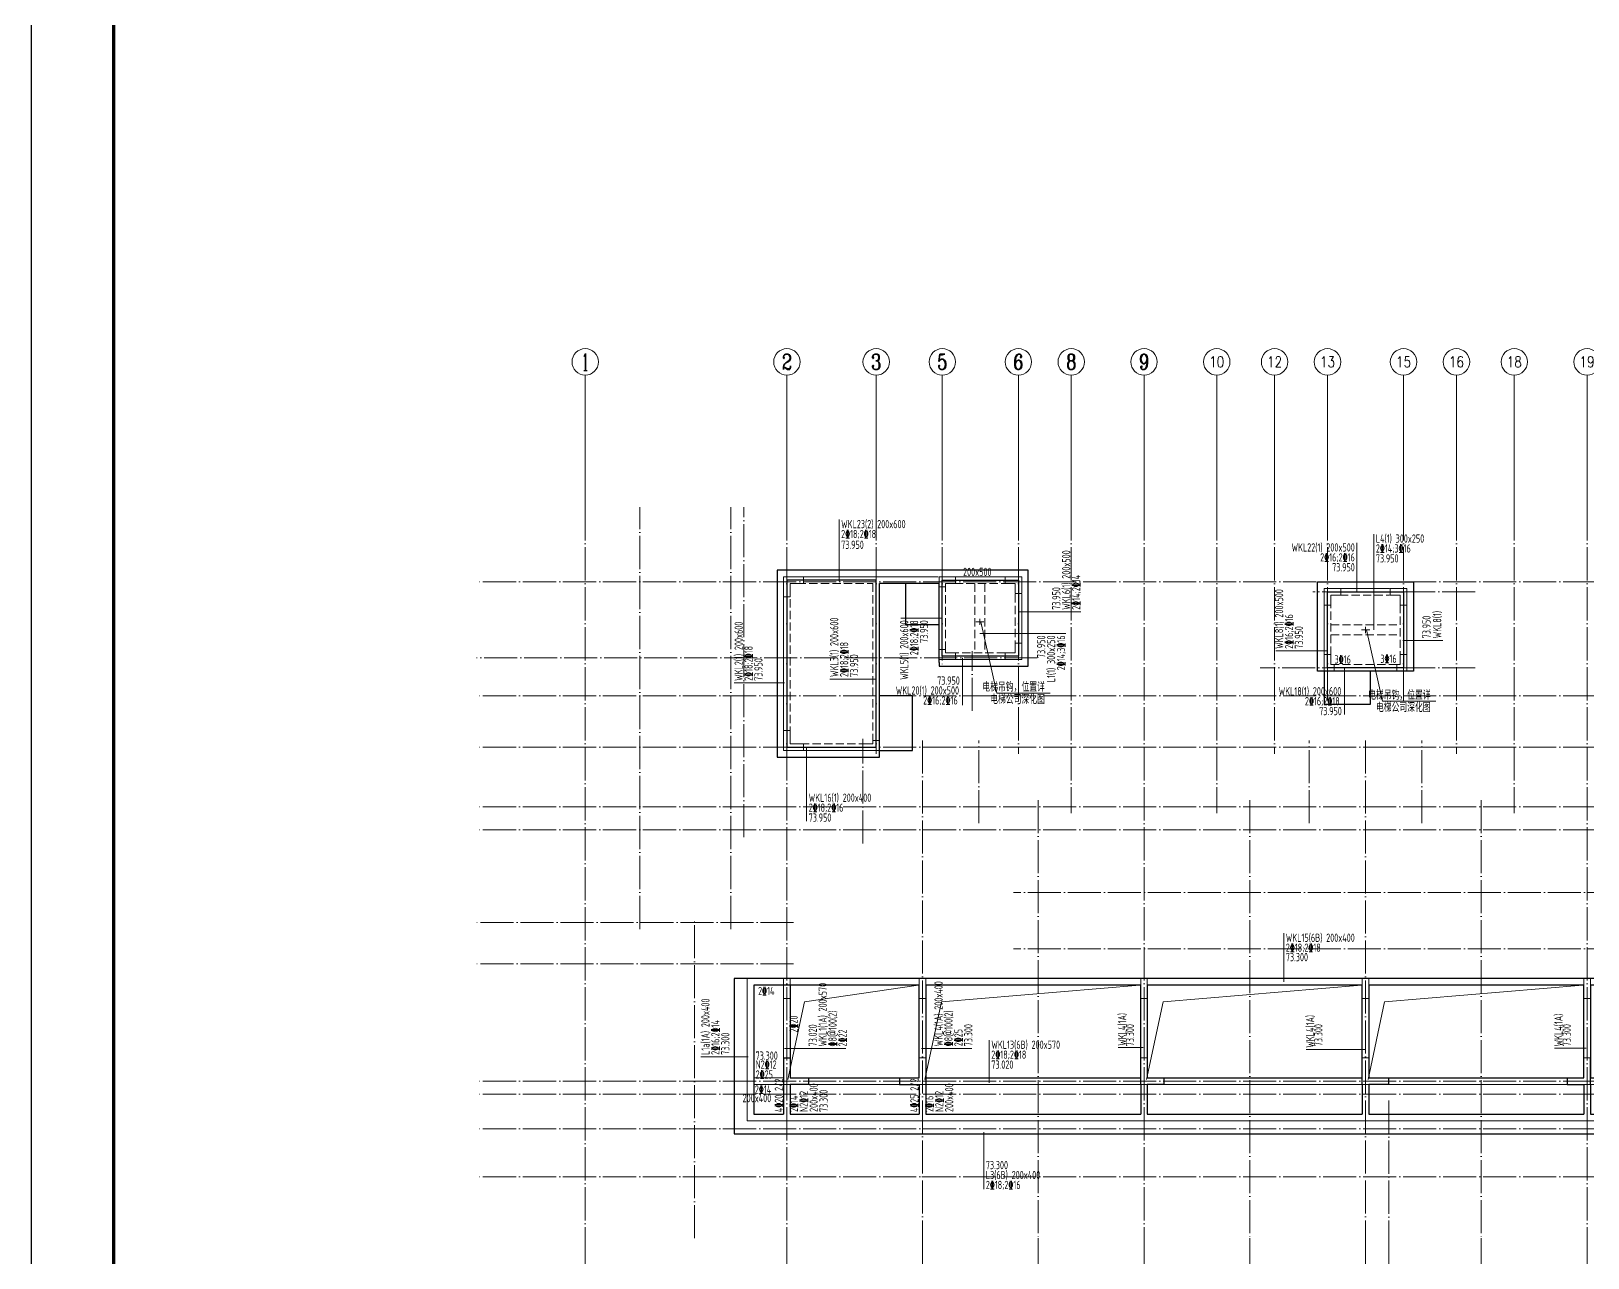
# Model space of a CAD drawing. Extents: x 5874492 to 7194610, y -939842 to -279257.
# Drawn here: x 6886625 to 6933710, y -917342 to -880232 of the extents above; entities that cross this region are included whole.
import ezdxf
from ezdxf.enums import TextEntityAlignment as Align

# ---------------------------------------------------------------- set-up
doc = ezdxf.new("R2010")
doc.units = 0
doc.header["$LTSCALE"] = 1000
doc.linetypes.add('DASH', pattern=[0.35, 0.25, -0.1])
doc.linetypes.add('DOTE', pattern=[2.42, 2, -0.2, 0.02, -0.2])
for name, color, linetype, lineweight in [('A-平面-屋面线', 40, 'Continuous', 30), ('A-标注-轴号', 3, 'Continuous', 15), ('A-标注-轴号文字', 7, 'Continuous', 15), ('A-轴线-塔楼', 1, 'DOTE', 9), ('A-轴线-隔墙', 41, 'DOTE', 9), ('S-墙柱-WALL', 6, 'Continuous', 20), ('S-板-BEAM', 4, 'DASH', 20), ('S-板-BEAM-CON', 2, 'Continuous', 20), ('S-板-楼板负筋文字', 7, 'Continuous', 20), ('S-板-洞口边线', 211, 'Continuous', 20), ('S-梁-垂直原位标注', 140, 'Continuous', 20), ('S-梁-垂直集中标注', 45, 'Continuous', 20), ('S-轴网-轴号', 3, 'Continuous', 20), ('S-通用-TEXT', 7, 'Continuous', 20)]:
    doc.layers.add(name, color=color, linetype=linetype, lineweight=lineweight)
doc.layers.add('Y-云图图框', color=7, linetype='Continuous')
doc.styles.add('_TCH_AXIS', font='COMPLEX.shx', dxfattribs={"bigfont": 'hztxt.shx'})
doc.styles.add('_YT_Name', font='', dxfattribs={"width": 0.8})
doc.styles.add('_YT_Sign_Text', font='ros.shx', dxfattribs={"width": 0.8, "bigfont": 'hztxt.shx'})
doc.styles.add('BW_Rein', font='tssdeng.shx', dxfattribs={"width": 0.7, "bigfont": 'hztxt.shx'})
doc.styles.add('COMPLEX', font='COMPLEX')
doc.styles.get("Standard").update_dxf_attribs({"font": 'gbenor.shx', "bigfont": 'gbcbig.shx'})
doc.styles.add('TSSD_Rein', font='tssdeng.shx', dxfattribs={"width": 0.7, "bigfont": 'hztxt.shx'})
doc.styles.get('_YT_Name').set_extended_font_data('SimHei')

# ---------------------------------------------------------------- blocks, each defined once
blk = doc.blocks.new('ECMCTK_A1_横_单行图名--0')
at = {"color": 4}
blk.add_lwpolyline([(0, 0), (841, 0), (841, 594), (0, 594)], close=True, dxfattribs=at)
at = {"const_width": 1}
blk.add_lwpolyline([(25, 10), (831, 10), (831, 584), (25, 584)], close=True, dxfattribs=at)
at = {"color": 80, "flags": 3}
for tag, height, p in [('YTHQINS', 3, (34.31, 585.5)), ('ECMCKEY', 3, (292.07, 288.23)), ('YTTQINS', 5.62, (848.03, 12.81)), ('YTFRAME', 3, (652.76, 5.84)), ('YTBARCODE_T1', 3, (749.78, 5.95))]:
    blk.add_attdef(tag, text='', height=height, dxfattribs=at).set_placement(p, align=Align.MIDDLE_CENTER)
for tag, height, style, width, p in [('证书编号', 4, '_YT_Sign_Text', 0.8, (708.87, 43.81)), ('审查批准号', 4, '_YT_Sign_Text', 0.8, (761.06, 43.81)), ('工程号', 4, '_YT_Sign_Text', 0.5, (804.08, 44.12)), ('设计单位', 6, '_YT_Name', 0.8, (623.75, 38.6)), ('建设单位', 4, '_YT_Sign_Text', 0.8, (734.96, 36.11)), ('阶段', 4, '_YT_Sign_Text', 0.8, (804.08, 35.81)), ('项目号', 4, '_YT_Sign_Text', 0.5, (822.08, 33.72)), ('项目名称', 4, '_YT_Sign_Text', 0.8, (734.96, 28.11)), ('专业', 4, '_YT_Sign_Text', 0.8, (804.08, 27.31)), ('图纸编号', 4, '_YT_Sign_Text', 0.5, (803.93, 19.36)), ('图纸名称', 4.5, '_YT_Name', 0.8, (735.39, 15.06)), ('出图比例', 4.2, '_YT_Sign_Text', 0.8, (681.82, 11.78)), ('日期', 4, '_YT_Sign_Text', 0.5, (803.88, 12.13)), ('版本号', 4, '_YT_Sign_Text', 0.8, (822.08, 13))]:
    blk.add_attdef(tag, text='', height=height, dxfattribs=dict(style=style, width=width)).set_placement(p, align=Align.CENTER)
at = {"style": '_YT_Sign_Text', "width": 0.8, "flags": 3}
for tag, p, height in [('{审定人}', (605.87, 26.45), 6.24), ('{校对人}', (658.35, 26.53), 6.24), ('[审定人]', (590.95, 27.81), 4.1), ('[校对人]', (642.23, 27.82), 4.1), ('[审核人]', (591.01, 19.76), 4.1), ('{审核人}', (606.98, 18.44), 6.24), ('[设计人]', (642.47, 20.21), 4.1), ('{设计人}', (658.48, 18.54), 6.24), ('[项目负责人]', (590.78, 12.01), 4.1), ('{项目负责人}', (608.28, 10.72), 6.24), ('[专业负责人]', (642.74, 11.77), 4.1), ('{专业负责人}', (658.58, 10.36), 6.24)]:
    blk.add_attdef(tag, p, '', height=height, dxfattribs=at)
at = {"color": 80, "flags": 3}
for tag, p in [('YTQRCODE', (551.04, 11.91)), ('YTBZSIT', (25, 10)), ('EXT_TK_LEFT', (25, 10))]:
    blk.add_attdef(tag, p, '', height=3, dxfattribs=at)
blk = doc.blocks.new('sgfdjhgfjhgkjhgk')
at = {"layer": 'S-墙柱-WALL'}
for points in [[(6293713, -1543307), (6294313, -1543307), (6294313, -1543507), (6293913, -1543507), (6293913, -1543907), (6293713, -1543907)], [(6298413, -1543307), (6298913, -1543307), (6298913, -1543507), (6298613, -1543507), (6298613, -1543607), (6298413, -1543607)], [(6300913, -1543307), (6300413, -1543307), (6300413, -1543507), (6300713, -1543507), (6300713, -1543807), (6300913, -1543807)], [(6323613, -1544007), (6323613, -1543307), (6323113, -1543307), (6323113, -1543907), (6323413, -1543907), (6323413, -1544007)], [(6328913, -1543307), (6328313, -1543307), (6328313, -1543507), (6328713, -1543507), (6328713, -1543907), (6328913, -1543907)], [(6310063, -1543657), (6310563, -1543657), (6310563, -1543857), (6310263, -1543857), (6310263, -1544157), (6310063, -1544157)], [(6312563, -1543657), (6312063, -1543657), (6312063, -1543857), (6312363, -1543857), (6312363, -1544157), (6312563, -1544157)], [(6320913, -1543907), (6320913, -1544207), (6320713, -1544207), (6320713, -1543707), (6321213, -1543707), (6321213, -1543907)], [(6300913, -1545807), (6300413, -1545807), (6300413, -1545607), (6300713, -1545607), (6300713, -1545307), (6300913, -1545307)], [(6298413, -1545807), (6298913, -1545807), (6298913, -1545607), (6298613, -1545607), (6298613, -1545507), (6298413, -1545507)], [(6310063, -1546157), (6310363, -1546157), (6310363, -1545957), (6310263, -1545957), (6310263, -1545657), (6310063, -1545657)], [(6312563, -1546157), (6312263, -1546157), (6312263, -1545957), (6312363, -1545957), (6312363, -1545657), (6312563, -1545657)], [(6320913, -1545907), (6321213, -1545907), (6321213, -1546107), (6320713, -1546107), (6320713, -1545607), (6320913, -1545607)], [(6323413, -1545907), (6323413, -1545807), (6323613, -1545807), (6323613, -1546107), (6323113, -1546107), (6323113, -1545907)], [(6293713, -1548557), (6293713, -1547957), (6293913, -1547957), (6293913, -1548357), (6294313, -1548357), (6294313, -1548557)], [(6328913, -1548557), (6328913, -1547957), (6328713, -1547957), (6328713, -1548357), (6328313, -1548357), (6328313, -1548557)], [(6296613, -1548257), (6296613, -1548557), (6296113, -1548557), (6296113, -1548357), (6296413, -1548357), (6296413, -1548257)], [(6326013, -1548257), (6326013, -1548557), (6326513, -1548557), (6326513, -1548357), (6326213, -1548357), (6326213, -1548257)], [(6293713, -1555457), (6293913, -1555457), (6293913, -1556057), (6293713, -1556057)], [(6297813, -1555457), (6298013, -1555457), (6298013, -1556057), (6297813, -1556057)], [(6304513, -1555457), (6304713, -1555457), (6304713, -1556057), (6304513, -1556057)], [(6311213, -1555457), (6311413, -1555457), (6311413, -1556057), (6311213, -1556057)], [(6318113, -1555457), (6317913, -1555457), (6317913, -1556057), (6318113, -1556057)], [(6324813, -1555457), (6324613, -1555457), (6324613, -1556057), (6324813, -1556057)], [(6328913, -1555457), (6328713, -1555457), (6328713, -1556057), (6328913, -1556057)], [(6293713, -1558657), (6293713, -1557857), (6293913, -1557857), (6293913, -1558457), (6294463, -1558457), (6294463, -1558657)], [(6298013, -1558657), (6298013, -1557857), (6297813, -1557857), (6297813, -1558457), (6297213, -1558457), (6297213, -1558657)], [(6304513, -1558657), (6304513, -1557857), (6304713, -1557857), (6304713, -1558457), (6305213, -1558457), (6305213, -1558657)], [(6311213, -1558657), (6311213, -1557857), (6311413, -1557857), (6311413, -1558457), (6312013, -1558457), (6312013, -1558657)], [(6318113, -1558657), (6318113, -1557857), (6317913, -1557857), (6317913, -1558457), (6317413, -1558457), (6317413, -1558657)], [(6324613, -1558657), (6324613, -1557857), (6324813, -1557857), (6324813, -1558457), (6325413, -1558457), (6325413, -1558657)], [(6328913, -1558657), (6328913, -1557857), (6328713, -1557857), (6328713, -1558457), (6328163, -1558457), (6328163, -1558657)]]:
    blk.add_lwpolyline(points, close=True, dxfattribs=at)
blk = doc.blocks.new('20191016.15220414')
at = {"layer": 'S-板-BEAM', "const_width": 30}
for points in [[(258, 2477), (0, 2477)], [(129, 2577), (129, 2377)]]:
    blk.add_lwpolyline(points, dxfattribs=at)
at = {"layer": 'S-板-楼板负筋文字'}
blk.add_lwpolyline([(160, 2476), (646, 321), (2254, 321)], dxfattribs=at)
at = {"layer": 'S-板-楼板负筋文字', "style": 'BW_Rein', "width": 0.7}
for s, p in [('电梯吊钩，位置详', (2097, 369)), ('电梯公司深化图', (2097, -6))]:
    blk.add_text(s, height=250, dxfattribs=at).set_placement(p, align=Align.RIGHT)
blk = doc.blocks.new('sdgfjhgfjhgkj')
at = {"layer": 'S-板-BEAM'}
for p, q in [((6595216, -1655004), (6597491, -1655004)), ((6597491, -1655004), (6597491, -1659854)), ((6599966, -1655004), (6601491, -1655004)), ((6627291, -1655004), (6627291, -1659854)), ((6629566, -1655004), (6627291, -1655004)), ((6594991, -1659579), (6594991, -1655354)), ((6599691, -1657004), (6599691, -1655104)), ((6601791, -1655329), (6601791, -1656854)), ((6611616, -1655354), (6613116, -1655354)), ((6624191, -1655404), (6622291, -1655404)), ((6624491, -1657404), (6624491, -1655504)), ((6629791, -1659579), (6629791, -1655354)), ((6611341, -1657154), (6611341, -1655654)), ((6613441, -1655654), (6613441, -1657154)), ((6621991, -1655579), (6621991, -1657104)), ((6601491, -1657104), (6599966, -1657104)), ((6613341, -1657454), (6611441, -1657454)), ((6622291, -1657404), (6624191, -1657404)), ((6597316, -1659854), (6595216, -1659854)), ((6627466, -1659854), (6629566, -1659854))]:
    blk.add_line(p, q, dxfattribs=at)
for points in [[(6600578, -1655004), (6600578, -1657104)], [(6600878, -1655004), (6600878, -1657104)], [(6623091, -1655404), (6623091, -1657404)], [(6623391, -1655404), (6623391, -1657404)], [(6611341, -1656254), (6613441, -1656254)], [(6611341, -1656554), (6613441, -1656554)]]:
    blk.add_lwpolyline(points, dxfattribs=at)
at = {"layer": 'S-板-BEAM-CON'}
for p, q in [((6597566, -1654804), (6595216, -1654804)), ((6599466, -1654804), (6597566, -1654804)), ((6597691, -1659854), (6597691, -1655004)), ((6597691, -1655004), (6599466, -1655004)), ((6601491, -1654804), (6599966, -1654804)), ((6624691, -1654804), (6627216, -1654804)), ((6627091, -1655004), (6624691, -1655004)), ((6627091, -1659854), (6627091, -1655004)), ((6627216, -1654804), (6629566, -1654804)), ((6594791, -1655354), (6594791, -1659579)), ((6599491, -1655104), (6599491, -1657004)), ((6601991, -1656854), (6601991, -1655329)), ((6613116, -1655154), (6611616, -1655154)), ((6622291, -1655204), (6624191, -1655204)), ((6624691, -1655504), (6624691, -1657404)), ((6629991, -1655354), (6629991, -1659579)), ((6611141, -1655654), (6611141, -1657154)), ((6613641, -1657154), (6613641, -1655654)), ((6621791, -1657104), (6621791, -1655579)), ((6599966, -1657304), (6601491, -1657304)), ((6611441, -1657654), (6613341, -1657654)), ((6624191, -1657604), (6622291, -1657604)), ((6595216, -1660054), (6597316, -1660054)), ((6629566, -1660054), (6627466, -1660054)), ((6594791, -1666954), (6593691, -1666954)), ((6593691, -1666954), (6593691, -1671254)), ((6593891, -1667154), (6594791, -1667154)), ((6593891, -1667154), (6593891, -1669954)), ((6598891, -1666954), (6594991, -1666954)), ((6594991, -1667154), (6598891, -1667154)), ((6605591, -1666954), (6599091, -1666954)), ((6599091, -1667154), (6605591, -1667154)), ((6612291, -1666954), (6605791, -1666954)), ((6605791, -1667154), (6612291, -1667154)), ((6618991, -1666954), (6612491, -1666954)), ((6612491, -1667154), (6618991, -1667154)), ((6625691, -1666954), (6619191, -1666954)), ((6619191, -1667154), (6625691, -1667154)), ((6629791, -1666954), (6625891, -1666954)), ((6625891, -1667154), (6629791, -1667154)), ((6631091, -1666954), (6629991, -1666954)), ((6629991, -1667154), (6630891, -1667154)), ((6630891, -1669954), (6630891, -1667154)), ((6631091, -1671254), (6631091, -1666954)), ((6594791, -1667454), (6594791, -1669654)), ((6594991, -1669654), (6594991, -1667454)), ((6598891, -1667454), (6598891, -1669654)), ((6599091, -1669654), (6599091, -1667454)), ((6605591, -1667454), (6605591, -1669654)), ((6605791, -1669654), (6605791, -1667454)), ((6612291, -1667454), (6612291, -1669654)), ((6612491, -1669654), (6612491, -1667454)), ((6618991, -1667454), (6618991, -1669654)), ((6619191, -1669654), (6619191, -1667454)), ((6625691, -1667454), (6625691, -1669654)), ((6625891, -1669654), (6625891, -1667454)), ((6629791, -1667454), (6629791, -1669654)), ((6629991, -1669654), (6629991, -1667454)), ((6594791, -1669954), (6593891, -1669954)), ((6598891, -1669954), (6595291, -1669954)), ((6605591, -1669954), (6599391, -1669954)), ((6612291, -1669954), (6606091, -1669954)), ((6618691, -1669954), (6612791, -1669954)), ((6625391, -1669954), (6619191, -1669954)), ((6629491, -1669954), (6625891, -1669954)), ((6630891, -1669954), (6629991, -1669954)), ((6593891, -1670154), (6594791, -1670154)), ((6593891, -1670154), (6593891, -1671054)), ((6594791, -1670154), (6594791, -1671054)), ((6594991, -1671054), (6594991, -1670154)), ((6595291, -1670154), (6598891, -1670154)), ((6598891, -1670154), (6598891, -1671054)), ((6599091, -1670154), (6605591, -1670154)), ((6599091, -1671054), (6599091, -1670154)), ((6605591, -1670154), (6605591, -1671054)), ((6605791, -1671054), (6605791, -1670154)), ((6606091, -1670154), (6612291, -1670154)), ((6612291, -1670154), (6612291, -1671054)), ((6612491, -1671054), (6612491, -1670154)), ((6612791, -1670154), (6618691, -1670154)), ((6618991, -1670154), (6618991, -1671054)), ((6619191, -1670154), (6625391, -1670154)), ((6619191, -1671054), (6619191, -1670154)), ((6625691, -1670154), (6625691, -1671054)), ((6625891, -1670154), (6629491, -1670154)), ((6625891, -1671054), (6625891, -1670154)), ((6629791, -1670154), (6629791, -1671054)), ((6629991, -1670154), (6630891, -1670154)), ((6629991, -1671054), (6629991, -1670154)), ((6630891, -1671054), (6630891, -1670154)), ((6593691, -1671254), (6631091, -1671254)), ((6593891, -1671054), (6594791, -1671054)), ((6594991, -1671054), (6598891, -1671054)), ((6599091, -1671054), (6605591, -1671054)), ((6605791, -1671054), (6612291, -1671054)), ((6612491, -1671054), (6618991, -1671054)), ((6619191, -1671054), (6625691, -1671054)), ((6625891, -1671054), (6629791, -1671054)), ((6629991, -1671054), (6630891, -1671054))]:
    blk.add_line(p, q, dxfattribs=at)
at = {"layer": 'S-通用-TEXT', "ltscale": 0.2}
for p in [(6600595, -1658640), (6612263, -1658885), (6623123, -1658745)]:
    blk.add_blockref('20191016.15220414', p, dxfattribs=at)
blk = doc.blocks.new('sfdhggfjgfjhj')
at = {"layer": 'A-平面-屋面线'}
for p, q in [((6726805, -1666485), (6724105, -1666485)), ((6724105, -1666485), (6724105, -1671535)), ((6726805, -1671535), (6726805, -1666485)), ((6728705, -1666585), (6726905, -1666585)), ((6726905, -1671725), (6726905, -1666585)), ((6728705, -1668975), (6728705, -1666585)), ((6756405, -1671535), (6756405, -1666485)), ((6756405, -1666485), (6759105, -1666485)), ((6759105, -1666485), (6759105, -1671535)), ((6724105, -1671535), (6726805, -1671535)), ((6759105, -1671535), (6756405, -1671535)), ((6724005, -1680935), (6724005, -1682635)), ((6724205, -1681735), (6724205, -1682635)), ((6734805, -1681735), (6734805, -1682635)), ((6735005, -1681735), (6735005, -1682635)), ((6741505, -1681735), (6741505, -1682635)), ((6741705, -1681735), (6741705, -1682635)), ((6748205, -1681735), (6748205, -1682635)), ((6748405, -1681735), (6748405, -1682635)), ((6754905, -1681535), (6754905, -1682635)), ((6755105, -1681735), (6755105, -1682635)), ((6759005, -1681735), (6759005, -1682635)), ((6759205, -1681735), (6759205, -1682635))]:
    blk.add_line(p, q, dxfattribs=at)
for points in [[(6728705, -1668975), (6728705, -1669085), (6731405, -1669085), (6731405, -1666185), (6723805, -1666185), (6723805, -1671835), (6726905, -1671835), (6726905, -1671725)], [(6753905, -1669275), (6753905, -1669385), (6750805, -1669385), (6750805, -1666585), (6753205, -1666585), (6753205, -1666185), (6759405, -1666185), (6759405, -1671835), (6756305, -1671835), (6756305, -1671725)], [(6728705, -1667835), (6727705, -1667835), (6727705, -1666585)], [(6753905, -1669275), (6753905, -1666485), (6756305, -1666485), (6756305, -1671725)], [(6751105, -1669085), (6753805, -1669085), (6753805, -1666885), (6751105, -1666885), (6751105, -1669085)], [(6753905, -1667885), (6754905, -1667885), (6754905, -1669185), (6753905, -1669185)], [(6740355, -1669235), (6740355, -1670235), (6741755, -1670235), (6741755, -1669235)], [(6751005, -1669385), (6751005, -1670085), (6752705, -1670085), (6752705, -1669385)], [(6726905, -1671635), (6727905, -1671635), (6727905, -1669985), (6726905, -1669985)], [(6756305, -1671635), (6755305, -1671635), (6755305, -1670135), (6756305, -1670135)], [(6722505, -1678535), (6722505, -1683235), (6760705, -1683235), (6760705, -1678535)], [(6759005, -1678535), (6722505, -1678535)], [(6755105, -1681535), (6759005, -1681535), (6759005, -1678535)], [(6759005, -1678535), (6760705, -1678535)], [(6759205, -1682635), (6760105, -1682635), (6760105, -1678535)], [(6723105, -1678735), (6723105, -1682635), (6724005, -1682635)], [(6728105, -1678735), (6723105, -1678735)], [(6724205, -1678735), (6724205, -1681535), (6728105, -1681535)], [(6728105, -1681535), (6728105, -1678735)], [(6734805, -1678735), (6728305, -1678735)], [(6728305, -1678735), (6728305, -1681535)], [(6734805, -1681535), (6734805, -1678735)], [(6741505, -1678735), (6735005, -1678735)], [(6735005, -1678735), (6735005, -1681535)], [(6741505, -1681535), (6741505, -1678735)], [(6748205, -1678735), (6741705, -1678735)], [(6741705, -1678735), (6741705, -1681535)], [(6748205, -1681535), (6748205, -1678735)], [(6754905, -1678735), (6748405, -1678735)], [(6748405, -1678735), (6748405, -1681535)], [(6754905, -1681535), (6754905, -1678735)], [(6759005, -1678735), (6755105, -1678735)], [(6755105, -1678735), (6755105, -1681535)], [(6724005, -1680935), (6724205, -1680935), (6724205, -1681535), (6724755, -1681535), (6724755, -1681735), (6724205, -1681735)], [(6734805, -1681735), (6734805, -1680935)], [(6741505, -1681735), (6741505, -1680935)], [(6748405, -1681735), (6748405, -1681735), (6748405, -1680935)], [(6759205, -1681735), (6759205, -1681735), (6759205, -1680935), (6759005, -1680935)], [(6727505, -1681535), (6727505, -1681735), (6728105, -1681735)], [(6728105, -1681735), (6728105, -1682635)], [(6728305, -1681535), (6734805, -1681535)], [(6728305, -1681535), (6728305, -1682635)], [(6735005, -1681535), (6741505, -1681535)], [(6735505, -1681535), (6735505, -1681735), (6735005, -1681735)], [(6741705, -1681535), (6748205, -1681535)], [(6742305, -1681535), (6742305, -1681735), (6741705, -1681735)], [(6747705, -1681535), (6747705, -1681735), (6748205, -1681735)], [(6748405, -1681535), (6754905, -1681535)], [(6755705, -1681535), (6755705, -1681735), (6755105, -1681735)], [(6758455, -1681535), (6758455, -1681735), (6759005, -1681735)], [(6724205, -1682635), (6728105, -1682635)], [(6728305, -1682635), (6734805, -1682635)], [(6735005, -1682635), (6741505, -1682635)], [(6741705, -1682635), (6748205, -1682635)], [(6748405, -1682635), (6754905, -1682635)], [(6755105, -1682635), (6759005, -1682635)]]:
    blk.add_lwpolyline(points, dxfattribs=at)
for points in [[(6731105, -1666485), (6731105, -1668785), (6728805, -1668785), (6728805, -1666485)], [(6740155, -1666535), (6743055, -1666535), (6743055, -1669235), (6740155, -1669235)], [(6740455, -1666835), (6742755, -1666835), (6742755, -1669135), (6740455, -1669135)]]:
    blk.add_lwpolyline(points, close=True, dxfattribs=at)
blk = doc.blocks.new('_AXISO')
blk.add_circle((0, 0), 0.5)
at = {"layer": 'S-轴网-轴号', "style": 'COMPLEX', "width": 1.041667}
blk.add_attdef('A', text='', height=0.56, dxfattribs=at).set_placement((-0.25, -0.28), (0.25, -0.28), align=Align.FIT)
blk = doc.blocks.new('ZHOUWANG3')
at = {"layer": 'A-标注-轴号'}
for p, q in [((88652, 248942), (88652, 252942)), ((94752, 248942), (94752, 252942)), ((97452, 248942), (97452, 252942)), ((99452, 248942), (99452, 252942)), ((101752, 248942), (101752, 252942)), ((103352, 248942), (103352, 252942)), ((105552, 248942), (105552, 252942)), ((107752, 248942), (107752, 252942)), ((109502, 248942), (109502, 252942)), ((111102, 248942), (111102, 252942)), ((113402, 248942), (113402, 252942)), ((115002, 248942), (115002, 252942)), ((116752, 248942), (116752, 252942)), ((118952, 248942), (118952, 252942)), ((88652, 226834), (88652, 222834)), ((94752, 226834), (94752, 222834)), ((98852, 226834), (98852, 222834)), ((102352, 226834), (102352, 222834)), ((105552, 226834), (105552, 222834)), ((108752, 226834), (108752, 222834)), ((112252, 226834), (112252, 222834)), ((112952, 226834), (112952, 222834)), ((115752, 226834), (115752, 222834)), ((118952, 226834), (118952, 222834))]:
    blk.add_line(p, q, dxfattribs=at)
at = {"layer": 'A-轴线-塔楼', "linetype": 'DOTE', "ltscale": 0.5}
for p, q in [((88652, 248942), (88652, 226834)), ((94752, 248942), (94752, 226834)), ((97452, 248942), (97452, 241486)), ((99452, 248942), (99452, 244136)), ((101752, 248942), (101752, 241486)), ((103352, 248942), (103352, 239686)), ((105552, 248942), (105552, 226834)), ((107752, 248942), (107752, 239686)), ((109502, 248942), (109502, 241486)), ((111102, 248942), (111102, 242986)), ((113402, 248942), (113402, 243076)), ((115002, 248942), (115002, 241486)), ((116752, 248942), (116752, 239686)), ((118952, 248942), (118952, 226834)), ((139798, 246686), (85362, 246686)), ((115570, 246386), (110660, 246386)), ((102322, 244386), (85362, 244386)), ((115570, 244086), (109062, 244086)), ((139798, 243236), (85362, 243236)), ((139798, 241686), (85362, 241686)), ((98852, 241886), (98852, 226834)), ((112252, 241886), (112252, 226834)), ((139798, 239886), (85362, 239886)), ((102352, 240086), (102352, 226834)), ((108752, 240086), (108752, 226834)), ((115752, 240086), (115752, 226834)), ((139798, 239186), (85362, 239186)), ((122394, 235586), (101608, 235586)), ((139798, 231586), (85362, 231586)), ((112952, 230993), (112952, 226834)), ((139798, 228686), (85362, 228686))]:
    blk.add_line(p, q, dxfattribs=at)
at = {"layer": 'A-轴线-隔墙', "ltscale": 0.5}
for p, q in [((90302, 236186), (90302, 248942)), ((93052, 236186), (93052, 248942)), ((93452, 238966), (93452, 248942)), ((100352, 242784), (100352, 244586)), ((97052, 238770), (97052, 241936)), ((100552, 239386), (100552, 241886)), ((110552, 239386), (110552, 241886)), ((113952, 239386), (113952, 241886)), ((122394, 237286), (101608, 237286)), ((94952, 236386), (85362, 236386)), ((91952, 226834), (91952, 236486)), ((94952, 235136), (85362, 235136)), ((139798, 231186), (85362, 231186)), ((139798, 230136), (85362, 230136))]:
    blk.add_line(p, q, dxfattribs=at)
at = {"layer": 'A-标注-轴号'}
ref = blk.add_blockref('_AXISO', (88652, 253342), dxfattribs=dict(at, xscale=800, yscale=800, zscale=800))
ref.add_attrib('A', '1', dxfattribs={"layer": 'A-标注-轴号文字', "ltscale": 0.2, "height": 515, "style": '_TCH_AXIS'}).set_placement((88542, 253085), (88762, 253085), align=Align.FIT)
ref = blk.add_blockref('_AXISO', (94752, 253342), dxfattribs=dict(at, xscale=800, yscale=800, zscale=800))
ref.add_attrib('A', '2', dxfattribs={"layer": 'A-标注-轴号文字', "ltscale": 0.2, "height": 466, "style": '_TCH_AXIS'}).set_placement((94597, 253109), (94907, 253109), align=Align.FIT)
ref = blk.add_blockref('_AXISO', (97452, 253342), dxfattribs=dict(at, xscale=800, yscale=800, zscale=800))
ref.add_attrib('A', '3', dxfattribs={"layer": 'A-标注-轴号文字', "ltscale": 0.2, "height": 466, "style": '_TCH_AXIS'}).set_placement((97297, 253109), (97607, 253109), align=Align.FIT)
ref = blk.add_blockref('_AXISO', (99452, 253342), dxfattribs=dict(at, xscale=800, yscale=800, zscale=800))
ref.add_attrib('A', '5', dxfattribs={"layer": 'A-标注-轴号文字', "ltscale": 0.2, "height": 466, "style": '_TCH_AXIS'}).set_placement((99297, 253109), (99607, 253109), align=Align.FIT)
ref = blk.add_blockref('_AXISO', (101752, 253342), dxfattribs=dict(at, xscale=800, yscale=800, zscale=800))
ref.add_attrib('A', '6', dxfattribs={"layer": 'A-标注-轴号文字', "ltscale": 0.2, "height": 466, "style": '_TCH_AXIS'}).set_placement((101597, 253109), (101907, 253109), align=Align.FIT)
ref = blk.add_blockref('_AXISO', (103352, 253342), dxfattribs=dict(at, xscale=800, yscale=800, zscale=800))
ref.add_attrib('A', '8', dxfattribs={"layer": 'A-标注-轴号文字', "ltscale": 0.2, "height": 466, "style": '_TCH_AXIS'}).set_placement((103197, 253109), (103507, 253109), align=Align.FIT)
ref = blk.add_blockref('_AXISO', (105552, 253342), dxfattribs=dict(at, xscale=800, yscale=800, zscale=800))
ref.add_attrib('A', '9', dxfattribs={"layer": 'A-标注-轴号文字', "ltscale": 0.2, "height": 466, "style": '_TCH_AXIS'}).set_placement((105397, 253109), (105707, 253109), align=Align.FIT)
ref = blk.add_blockref('_AXISO', (107752, 253342), dxfattribs=dict(at, xscale=800, yscale=800, zscale=800))
ref.add_attrib('A', '10', dxfattribs={"layer": 'A-标注-轴号文字', "ltscale": 0.2, "height": 328.4, "style": '_TCH_AXIS'}).set_placement((107525, 253178), (107979, 253178), align=Align.FIT)
ref = blk.add_blockref('_AXISO', (109502, 253342), dxfattribs=dict(at, xscale=800, yscale=800, zscale=800))
ref.add_attrib('A', '12', dxfattribs={"layer": 'A-标注-轴号文字', "ltscale": 0.2, "height": 328.4, "style": '_TCH_AXIS'}).set_placement((109275, 253178), (109729, 253178), align=Align.FIT)
ref = blk.add_blockref('_AXISO', (111102, 253342), dxfattribs=dict(at, xscale=800, yscale=800, zscale=800))
ref.add_attrib('A', '13', dxfattribs={"layer": 'A-标注-轴号文字', "ltscale": 0.2, "height": 328.4, "style": '_TCH_AXIS'}).set_placement((110875, 253178), (111329, 253178), align=Align.FIT)
ref = blk.add_blockref('_AXISO', (113402, 253342), dxfattribs=dict(at, xscale=800, yscale=800, zscale=800))
ref.add_attrib('A', '15', dxfattribs={"layer": 'A-标注-轴号文字', "ltscale": 0.2, "height": 328.4, "style": '_TCH_AXIS'}).set_placement((113175, 253178), (113629, 253178), align=Align.FIT)
ref = blk.add_blockref('_AXISO', (115002, 253342), dxfattribs=dict(at, xscale=800, yscale=800, zscale=800))
ref.add_attrib('A', '16', dxfattribs={"layer": 'A-标注-轴号文字', "ltscale": 0.2, "height": 328.4, "style": '_TCH_AXIS'}).set_placement((114775, 253178), (115229, 253178), align=Align.FIT)
ref = blk.add_blockref('_AXISO', (116752, 253342), dxfattribs=dict(at, xscale=800, yscale=800, zscale=800))
ref.add_attrib('A', '18', dxfattribs={"layer": 'A-标注-轴号文字', "ltscale": 0.2, "height": 328.4, "style": '_TCH_AXIS'}).set_placement((116525, 253178), (116979, 253178), align=Align.FIT)
ref = blk.add_blockref('_AXISO', (118952, 253342), dxfattribs=dict(at, xscale=800, yscale=800, zscale=800))
ref.add_attrib('A', '19', dxfattribs={"layer": 'A-标注-轴号文字', "ltscale": 0.2, "height": 328.4, "style": '_TCH_AXIS'}).set_placement((118725, 253178), (119179, 253178), align=Align.FIT)

msp = doc.modelspace()

# ---------------------------------------------------------------- linework, layer by layer
at = {"layer": 'S-板-洞口边线'}
for p, q in [((6913459.7, -909092.7), (6910013.5, -909596.5)), ((6920159.7, -909092.7), (6914163.5, -909596.5)), ((6926859.7, -909092.7), (6920863.5, -909596.5)), ((6933559.7, -909092.7), (6927563.5, -909596.5)), ((6910013.5, -909596.5), (6909509.7, -911942.7)), ((6914163.5, -909596.5), (6913659.7, -911942.7)), ((6920863.5, -909596.5), (6920359.7, -911942.7)), ((6927563.5, -909596.5), (6927059.7, -911942.7))]:
    msp.add_line(p, q, dxfattribs=at)
at = {"layer": 'S-梁-垂直集中标注'}
for p, q in [((6911061.1, -896867.7), (6911061.1, -895010.1)), ((6927235.1, -898342.7), (6927235.1, -895446.8)), ((6926723.3, -897192.7), (6926723.3, -895715.9)), ((6916484.7, -897799.6), (6918375.9, -897799.6)), ((6914159.7, -897990.9), (6912925.8, -897990.9)), ((6915322.2, -898449.4), (6917918.3, -898449.4)), ((6928109.7, -898663.5), (6929324.2, -898663.5)), ((6914790.9, -899192.7), (6914790.9, -900621.4)), ((6925809.7, -898980.2), (6924272.6, -898980.2)), ((6926345.3, -899492.7), (6926345.3, -900906.3)), ((6909409.7, -899950), (6907888.3, -899950)), ((6912159.7, -899831.7), (6910780.2, -899831.7)), ((6910079.9, -901892.7), (6910079.9, -904127.1)), ((6924511.1, -908992.7), (6924511.1, -907523.3)), ((6909409.7, -911008.7), (6911270.3, -911008.7)), ((6913559.7, -911003.4), (6915075.8, -911003.4)), ((6915604, -912042.7), (6915604, -910759.3)), ((6920259.7, -910974.7), (6919499, -910974.7)), ((6926959.7, -911034.4), (6925184.5, -911034.4)), ((6933659.7, -910995.5), (6932696, -910995.5)), ((6908309.7, -911264), (6906884.9, -911264)), ((6915436.9, -913542.7), (6915436.9, -915260))]:
    msp.add_line(p, q, dxfattribs=at)

# ---------------------------------------------------------------- block references
for name, p in [('ZHOUWANG3', (6814732.8, -1143579.1)), ('sfdhggfjgfjhj', (185379.4, 769642.6)), ('sdgfjhgfjhgkj', (314594.1, 758061.5)), ('sgfdjhgfjhgkjhgk', (615672, 646564))]:
    msp.add_blockref(name, p)
at = {"layer": 'Y-云图图框', "xscale": 100, "yscale": 100, "zscale": 100}
msp.add_blockref('ECMCTK_A1_横_单行图名--0', (6886624.6, -938364.3), dxfattribs=at)

# ---------------------------------------------------------------- texts
at = {"layer": 'S-梁-垂直原位标注', "linetype": 'Continuous', "style": 'TSSD_Rein', "width": 0.7}
for s, p in [('200x500', (6915242.1, -896715.4)), ('2\x8414', (6908859.7, -909392.7))]:
    msp.add_text(s, height=250, dxfattribs=at).set_placement(p, align=Align.CENTER)
for s, p in [('3\x8416', (6926048.2, -899363.3)), ('N2\x8412', (6908536.6, -911618.2)), ('2\x8425', (6908536.6, -911918.2))]:
    msp.add_text(s, height=250, dxfattribs=at).set_placement(p)
msp.add_text('3\x8416', height=250, dxfattribs=at).set_placement((6927927.2, -899342.7), align=Align.RIGHT)
msp.add_text('2\x8420', height=250, rotation=90, dxfattribs=at).set_placement((6909809.7, -910267.7), align=Align.CENTER)
at = {"layer": 'S-梁-垂直原位标注', "color": 6, "linetype": 'Continuous', "style": 'TSSD_Rein', "width": 0.7}
for p in [(6915095, -910940.9), (6919986.1, -910940.9), (6925683.6, -910940.9), (6933194.9, -910940.9), (6910716.7, -912927.8)]:
    msp.add_text('73.300', height=250, rotation=90, dxfattribs=at).set_placement(p)
msp.add_text('73.300', height=250, dxfattribs=at).set_placement((6908536.6, -911348.3))
at = {"layer": 'S-梁-垂直原位标注', "linetype": 'Continuous', "style": 'TSSD_Rein', "width": 0.7}
for s, p in [('4\x8420 2/2', (6909364.4, -912933.3)), ('4\x8425 2/2', (6913464.4, -912933.3)), ('2\x8414', (6909816.7, -912927.8)), ('N2\x8412', (6910116.7, -912927.8)), ('200x400', (6910416.7, -912927.8)), ('2\x8416', (6913916.7, -912927.8)), ('N2\x8412', (6914216.7, -912927.8)), ('200x400', (6914516.7, -912927.8))]:
    msp.add_text(s, height=250, rotation=90, dxfattribs=at).set_placement(p)
at = {"layer": 'S-梁-垂直原位标注', "style": 'TSSD_Rein', "width": 0.7}
for s, p in [('200x400', (6909009.4, -912633.9)), ('2\x8414', (6909009.4, -912373))]:
    msp.add_text(s, height=250, dxfattribs=at).set_placement(p, align=Align.RIGHT)
at = {"layer": 'S-梁-垂直集中标注', "linetype": 'Continuous', "style": 'TSSD_Rein', "width": 0.7}
for s, p in [('WKL23(2) 200x600', (6911123.6, -895269.7)), ('2\x8418;2\x8418', (6911123.6, -895569.7)), ('L4(1) 300x250', (6927297.6, -895706.4)), ('2\x8414;3\x8416', (6927297.6, -896006.4)), ('WKL20(1) 200x500', (6912775.8, -900302.2)), ('WKL18(1) 200x600', (6924357.1, -900325.5)), ('2\x8416;2\x8416', (6913604.3, -900602.2)), ('2\x8416;2\x8418', (6925152.1, -900625.5)), ('WKL16(1) 200x400', (6910142.4, -903546.4)), ('2\x8418;2\x8416', (6910142.4, -903846.4)), ('WKL15(6B) 200x400', (6924573.6, -907782.9)), ('2\x8418;2\x8418', (6924573.6, -908082.9)), ('WKL13(6B) 200x570', (6915666.5, -911018.9)), ('2\x8418;2\x8418', (6915666.5, -911318.9))]:
    msp.add_text(s, height=250, dxfattribs=at).set_placement(p)
at = {"layer": 'S-梁-垂直集中标注', "color": 6, "linetype": 'Continuous', "style": 'TSSD_Rein', "width": 0.7}
for s, p in [('73.950', (6911123.6, -895895.6)), ('73.950', (6927297.6, -896306.4)), ('73.950', (6914028.4, -900002.2)), ('73.950', (6925582.8, -900925.5)), ('73.950', (6910142.4, -904146.4)), ('73.300', (6924573.6, -908369.1)), ('73.020', (6915666.5, -911618.9))]:
    msp.add_text(s, height=250, dxfattribs=at).set_placement(p)
at = {"layer": 'S-梁-垂直集中标注', "linetype": 'Continuous', "style": 'TSSD_Rein', "width": 0.7}
for s, p in [('WKL22(1) 200x500', (6926660.8, -895975.5)), ('2\x8416;2\x8416', (6926660.8, -896275.5))]:
    msp.add_text(s, height=250, dxfattribs=at).set_placement(p, align=Align.RIGHT)
for s, p in [('WKL6(1) 200x500', (6918056.7, -897737.1)), ('2\x8414;2\x8414', (6918356.7, -897737.1)), ('WKL8(1) 200x500', (6924495.1, -898917.7)), ('WKL8(1)', (6929276.1, -898601)), ('WKL2(1) 200x600', (6908148, -899887.5)), ('WKL3(1) 200x600', (6911039.8, -899769.2)), ('2\x8416;2\x8416', (6924795.1, -898917.7)), ('2\x8418;2\x8418', (6911339.8, -899769.2)), ('2\x8418;2\x8418', (6908448, -899887.5)), ('WKL1(1A) 200x570', (6910689.6, -910946.2)), ('L1a(1A) 200x400', (6907144.5, -911201.5)), ('\x848@100(2)', (6910989.6, -910946.2)), ('2\x8416;2\x8414', (6907444.5, -911201.5)), ('2\x8422', (6911289.6, -910946.2))]:
    msp.add_text(s, height=250, rotation=90, dxfattribs=at).set_placement(p)
at = {"layer": 'S-梁-垂直集中标注', "color": 6, "linetype": 'Continuous', "style": 'TSSD_Rein', "width": 0.7}
msp.add_text('73.950', height=250, dxfattribs=at).set_placement((6926660.8, -896575.5), align=Align.RIGHT)
for s, p in [('73.950', (6917756.7, -897737.1)), ('73.950', (6925095.1, -898917.7)), ('73.950', (6928953.7, -898601)), ('73.950', (6908748, -899887.5)), ('73.950', (6911639.8, -899769.2)), ('73.300', (6907744.5, -911201.5)), ('73.020', (6910389.6, -910946.2))]:
    msp.add_text(s, height=250, rotation=90, dxfattribs=at).set_placement(p)
at = {"layer": 'S-梁-垂直集中标注', "linetype": 'Continuous', "style": 'TSSD_Rein', "width": 0.7}
for s, p in [('WKL5(1) 200x600', (6913155.8, -898053.4)), ('2\x8418;2\x8418', (6913455.8, -898053.4)), ('L1(1) 300x250', (6917599.1, -898511.9)), ('2\x8414;3\x8416', (6917899.1, -898511.9))]:
    msp.add_text(s, height=250, rotation=90, dxfattribs=at).set_placement(p, align=Align.RIGHT)
at = {"layer": 'S-梁-垂直集中标注', "color": 6, "linetype": 'Continuous', "style": 'TSSD_Rein', "width": 0.7}
for p in [(6913755.8, -898053.4), (6917299.1, -898511.9)]:
    msp.add_text('73.950', height=250, rotation=90, dxfattribs=at).set_placement(p, align=Align.RIGHT)
at = {"layer": 'S-梁-垂直集中标注', "style": 'TSSD_Rein', "width": 0.7}
for s, p in [('WKL4(1A) 200x400', (6914195, -910940.9)), ('\x848@100(2)', (6914495, -910940.9)), ('WKL4(1A)', (6919749, -910924.7)), ('WKL4(1A)', (6925434.5, -910984.4)), ('WKL4(1A)', (6932946, -910945.5)), ('2\x8425', (6914795, -910940.9))]:
    msp.add_text(s, height=250, rotation=90, dxfattribs=at).set_placement(p)
at = {"layer": 'S-梁-垂直集中标注', "color": 6, "style": 'TSSD_Rein', "width": 0.7}
msp.add_text('73.300', height=250, dxfattribs=at).set_placement((6915499.4, -914660))
at = {"layer": 'S-梁-垂直集中标注', "style": 'TSSD_Rein', "width": 0.7}
for s, p in [('L3(6B) 200x400', (6915499.4, -914960)), ('2\x8418;2\x8416', (6915499.4, -915260))]:
    msp.add_text(s, height=250, dxfattribs=at).set_placement(p)

doc.saveas('drawing.dxf')
